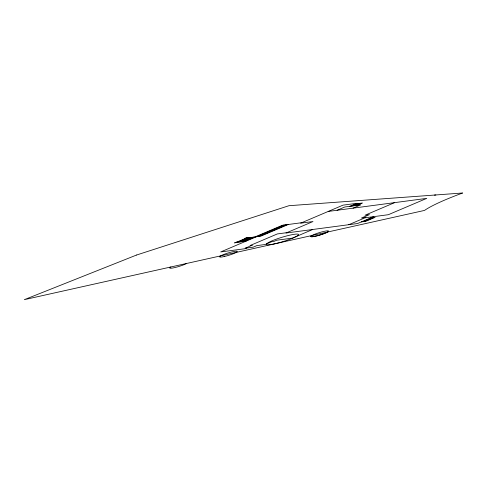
<?xml version="1.0" encoding="UTF-8"?>
<svg xmlns="http://www.w3.org/2000/svg" width="487" height="487" viewBox="0 0 487 487"><rect width="100%" height="100%" fill="white"/><g stroke="black" fill="none" stroke-linecap="round" stroke-linejoin="round"><path stroke-width="0.73" d="M170.827 266.992L170.182 267.369A9.393 1.242 -17.1 0 0 174.577 267.631A9.393 1.242 -17.1 0 0 186.064 263.741L186.478 263.497M247.14 237.985C248.644 237.066 243.756 238.423 244.961 238.63M237.388 242.276L247.633 237.918M238.849 242.082L249.094 237.723M240.304 241.887L250.549 237.534M241.765 241.698L252.01 237.339M243.226 241.503L253.471 237.145M244.687 241.308L254.932 236.95M283.866 225.073L220.672 251.949L245.016 248.717L246.58 248.053L253.203 247.165L256.874 245.606L265.196 244.498L272.026 241.595L274.138 241.315L276.726 240.213L292.492 238.119L312.684 229.493M258.293 236.378L285.327 224.878M259.748 236.183L286.788 224.684M288.249 224.495L261.209 235.994L255.371 236.767L282.405 225.268L301.739 222.699M252.096 245.278L245.119 248.248L246.58 248.053M337.12 210.262L344.802 206.993L360.745 204.875L353.057 208.144M349.672 206.348L356.788 203.322L343.006 205.149L300.601 223.186L313.013 221.536L285.972 233.036L357.513 223.545L373.736 216.642M351.133 206.153L356.679 203.791M352.588 205.958L358.14 203.596M354.049 205.764L359.601 203.408M355.51 205.575L361.062 203.213M356.971 205.38L362.523 203.018L355.218 203.986M394.634 202.629L365.037 215.217L369.42 214.633L361.451 218.024L365.828 217.446L348.753 224.708M362.815 221.719L372.208 217.719M364.276 221.524L373.669 217.531M236.889 242.343L234.527 242.922L237.139 241.954M328.208 211.443L426.758 198.367L388.334 214.706L364.976 217.805M370.747 217.914L375.13 217.336L365.737 221.329L361.354 221.908M256.393 236.755L246.172 238.113L235.927 242.471L246.148 241.114M286.831 232.676L277.34 233.937L250.02 245.558L252.156 245.271M434.422 195.104L435.853 194.995M327.623 232.025A9.393 1.242 -17.1 0 1 315.43 236.219A9.393 1.242 -17.1 0 1 311.844 235.544M267.046 243.439L266.377 244.237A16.82 2.222 -17.1 0 0 275.873 243.561A16.82 2.222 -17.1 0 0 293.503 237.808L296.157 236.536A16.82 2.222 -17.1 0 0 289.041 235.343A16.82 2.222 -17.1 0 0 267.046 243.439M136.573 255.024L24.35 299.651L424.53 210.414A75.363 9.965 -17.1 0 1 462.65 192.998L288.955 205.709L136.573 255.024M315.503 236.183A9.247 1.224 -17.1 0 0 328.573 231.082A9.247 1.224 -17.1 0 0 315.126 234.083A9.247 1.224 -17.1 0 0 315.503 236.183M224.19 256.546A9.247 1.224 -17.1 0 0 237.266 251.444A9.247 1.224 -17.1 0 0 223.813 254.445A9.247 1.224 -17.1 0 0 224.19 256.546"/></g></svg>
